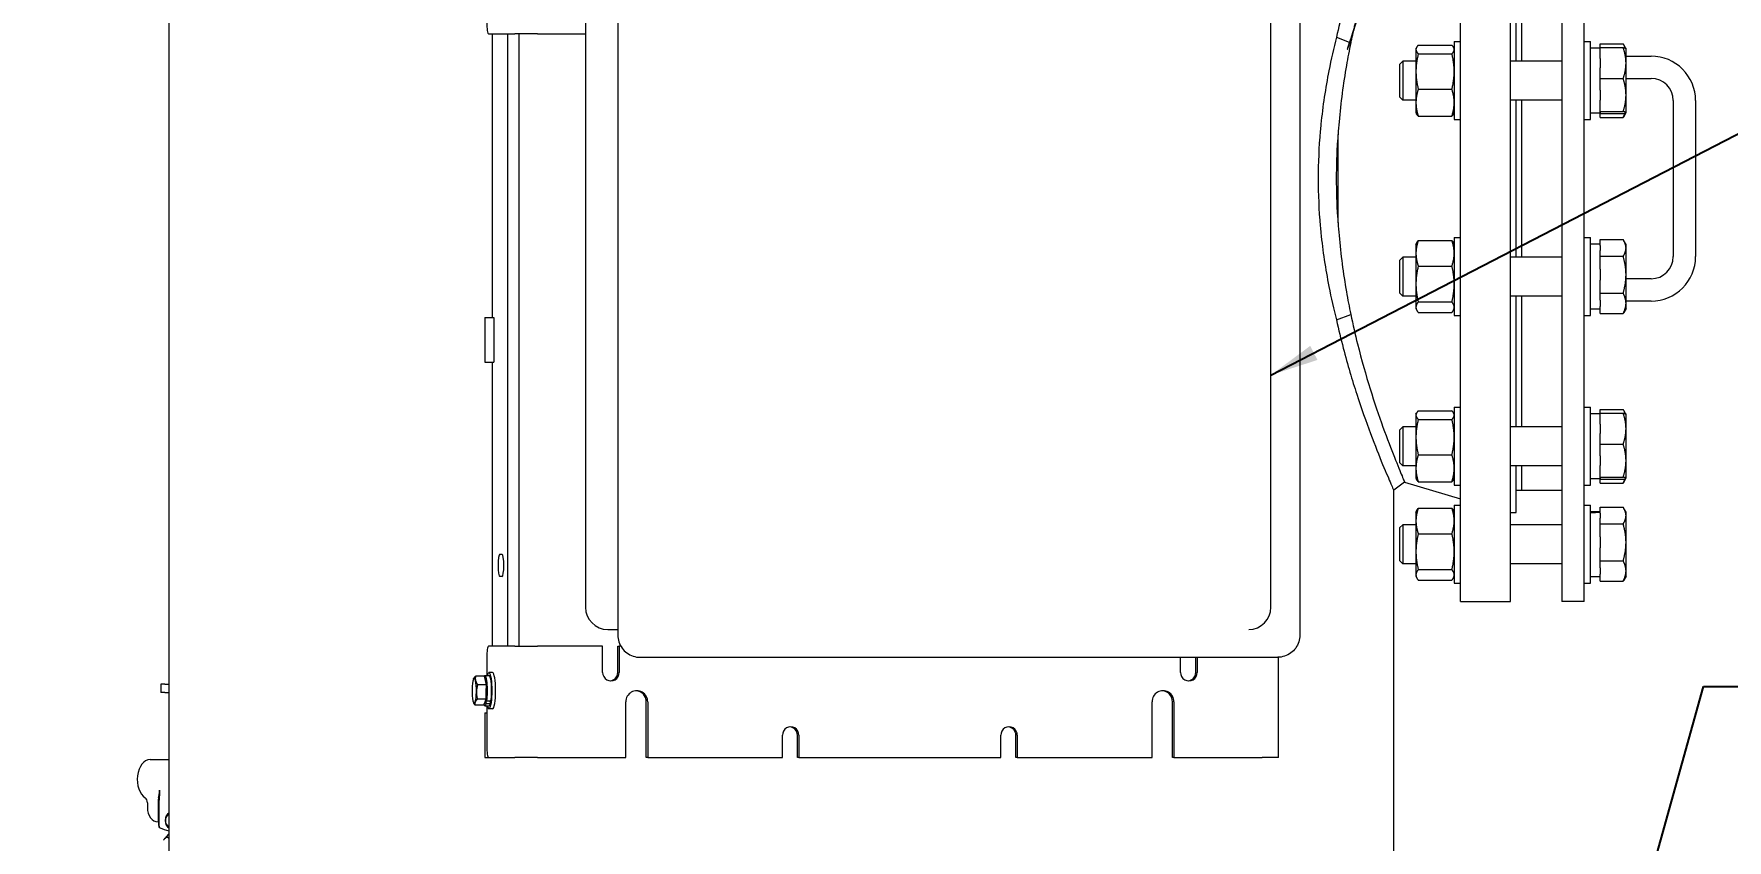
# Model space of a CAD drawing. Header units: inches. Extents: x 14 to 368, y 5 to 236.
# Drawn here: x 58.1 to 96.13, y 74.21 to 92.32 of the extents above; entities that cross this region are included whole.
import ezdxf

# ---------------------------------------------------------------- set-up
doc = ezdxf.new("R2010")
doc.units = ezdxf.units.IN
doc.header["$LTSCALE"] = 11
doc.header["$MEASUREMENT"] = 0
for name, color, linetype, lineweight in [('Dimension (ANSI)', 7, 'Continuous', 25), ('Symbol', 7, 'Continuous', 25), ('Symbol (ANSI)', 7, 'Continuous', 25), ('Visible (ANSI)', 7, 'Continuous', 50)]:
    doc.layers.add(name, color=color, linetype=linetype, lineweight=lineweight)
doc.styles.add('MEMCOR Medium', font='arial.ttf')
doc.styles.add('Standard D-E', font='arial.ttf')
doc.dimstyles.new('Default (ANSI)', dxfattribs={"dimscale": 11, "dimtxt": 0.15, "dimasz": 0.098425, "dimexe": 0.125, "dimexo": 0.0625, "dimgap": 0.031496, "dimtad": 0, "dimtih": 1, "dimtoh": 1, "dimdec": 4, "dimrnd": 1e-08, "dimzin": 3, "dimdsep": 46, "dimlunit": 5, "dimtxsty": 'MEMCOR Medium', "dimcen": 0.09, "dimdle": 0.393701, "dimclrd": 256, "dimclre": 256, "dimclrt": 256, "dimadec": 0, "dimazin": 1, "dimtfac": 0.8, "dimtofl": 0, "dimtmove": 0, "dimatfit": 3, "dimfxl": 1, "dimfrac": 1, "dimtolj": 1, "dimtzin": 4, "dimlwd": -1, "dimlwe": -1, "dimarcsym": 0})
doc.dimstyles.new('in [mm] D-E NeptuneBenson$7', dxfattribs={"dimscale": 11, "dimtxt": 0.15, "dimasz": 0.098425, "dimexe": 0.125, "dimexo": 0.063, "dimgap": 0.031496, "dimtad": 0, "dimtih": 1, "dimtoh": 1, "dimdec": 4, "dimrnd": 1e-08, "dimzin": 3, "dimdsep": 46, "dimlunit": 5, "dimtxsty": 'Standard D-E', "dimcen": 0.09, "dimdle": 0.393701, "dimclrd": 256, "dimclre": 256, "dimclrt": 256, "dimadec": 1, "dimazin": 1, "dimtfac": 1, "dimtofl": 0, "dimtmove": 0, "dimatfit": 3, "dimfxl": 1, "dimfrac": 1, "dimtolj": 1, "dimtzin": 4, "dimlwd": -1, "dimlwe": -1, "dimarcsym": 0})

# ---------------------------------------------------------------- blocks, each defined once
blk = doc.blocks.new('*D19')
at = {"layer": 'Defpoints', "color": 0, "transparency": 16777216}
for p in [(34.443, 113.569), (58.822, 113.569), (57.413, 37.444)]:
    blk.add_point(p, dxfattribs=at)
at = {"layer": 'Dimension (ANSI)', "transparency": 16777216}
for p, q in [((58.135, 113.569), (33.068, 113.569)), ((34.443, 112.486), (34.443, 97.062)), ((34.443, 38.526), (34.443, 90.86)), ((56.725, 37.444), (33.068, 37.444))]:
    blk.add_line(p, q, dxfattribs=at)
for points in [[(34.262, 112.486), (34.623, 112.486), (34.443, 113.569)], [(34.262, 38.526), (34.623, 38.526), (34.443, 37.444)]]:
    blk.add_solid(points, dxfattribs=at)
at = {"layer": 'Dimension (ANSI)', "transparency": 16777216, "char_height": 1.65, "attachment_point": 5, "style": 'MEMCOR Medium'}
for s, insert in [('\\A1; 76{\\H0.8x;\\S1#8;} in', (34.443, 95.658)), ('\\A1;[1933.6 mm]', (34.443, 92.557))]:
    blk.add_mtext(s, dxfattribs=dict(at, insert=insert))

msp = doc.modelspace()

# ---------------------------------------------------------------- linework, layer by layer
at = {"layer": 'Visible (ANSI)', "linetype": 'Continuous', "lineweight": 18}
for p, q in [((61.136902, 59.09376), (61.136902, 100.81876)), ((90.137158, 79.56876), (90.137158, 98.56876)), ((91.262158, 79.56876), (91.262158, 98.56876)), ((92.417158, 98.56876), (92.417158, 79.56876)), ((92.917158, 79.56876), (92.917158, 98.56876)), ((71.214227, 95.56876), (71.214227, 78.81876)), ((86.529756, 95.56876), (86.529756, 78.81876)), ((70.487296, 94.94376), (70.487296, 79.44376)), ((85.881772, 79.44376), (85.881772, 94.94376)), ((91.387158, 91.706222), (91.387158, 94.641668)), ((91.517158, 91.706222), (91.517158, 94.641668)), ((91.517158, 91.706222), (91.517158, 94.641668)), ((68.312415, 92.31876), (68.903141, 92.31876)), ((68.393135, 92.31876), (68.393135, 85.94876)), ((68.740431, 78.56876), (68.740431, 92.31876)), ((69.409965, 92.31876), (68.903141, 92.31876)), ((68.986633, 92.31876), (68.986633, 78.56876)), ((69.409965, 92.31876), (70.487296, 92.31876)), ((87.35218, 92.243705), (87.67283, 92.117882)), ((89.1894, 92.064565), (89.944665, 92.064565)), ((89.996533, 92.143722), (89.996533, 90.393722)), ((89.996533, 92.143722), (90.137158, 92.143722)), ((92.917158, 92.143722), (93.057783, 92.143722)), ((93.057783, 90.393722), (93.057783, 92.143722)), ((93.276783, 92.009621), (93.276783, 92.097356)), ((93.276783, 92.097356), (93.790711, 92.097356)), ((93.854253, 91.988606), (93.805036, 92.073851)), ((88.776783, 91.640072), (88.842936, 91.706222)), ((88.842936, 91.706222), (88.842936, 90.831222)), ((89.137533, 91.706222), (88.842936, 91.706222)), ((89.137533, 91.987722), (89.146991, 92.008004)), ((89.137533, 91.987722), (89.137533, 91.967996)), ((89.137533, 91.967996), (89.137533, 91.473504)), ((89.1894, 91.871426), (89.944665, 91.871426)), ((89.996533, 91.987722), (89.987075, 92.008004)), ((92.417158, 91.706222), (91.262158, 91.706222)), ((93.276783, 91.998222), (93.057783, 91.998222)), ((93.276783, 91.766841), (93.276783, 92.009621)), ((93.276783, 92.009621), (93.790711, 92.009621)), ((93.276783, 91.766841), (93.276783, 91.558066)), ((93.854908, 91.987472), (93.854253, 91.988606)), ((93.854908, 91.662453), (93.854908, 91.987472)), ((93.854908, 91.81876), (94.417158, 91.81876)), ((93.854908, 90.944835), (93.854908, 91.662453)), ((88.776783, 90.897372), (88.776783, 91.640072)), ((89.137533, 91.473504), (89.137533, 90.77423)), ((93.276783, 91.315285), (93.276783, 91.558066)), ((93.276783, 91.056223), (93.276783, 91.315285)), ((93.276783, 91.315285), (93.790711, 91.315285)), ((93.854908, 91.31876), (94.417158, 91.31876)), ((88.776783, 90.897372), (88.842936, 90.831222)), ((89.1894, 91.075582), (89.944665, 91.075582)), ((93.276783, 91.056223), (93.276783, 90.833447)), ((93.854908, 90.551104), (93.854908, 90.944835)), ((89.137533, 90.831222), (88.842936, 90.831222)), ((89.137533, 90.77423), (89.137533, 90.549722)), ((89.137533, 90.549722), (89.146991, 90.529439)), ((89.996533, 90.549722), (89.987075, 90.529439)), ((92.417158, 90.831222), (91.262158, 90.831222)), ((91.387158, 87.306298), (91.387158, 90.831222)), ((91.517158, 87.306298), (91.517158, 90.831222)), ((91.517158, 87.306298), (91.517158, 90.831222)), ((93.276783, 90.539222), (93.057783, 90.539222)), ((93.276783, 90.574385), (93.276783, 90.833447)), ((93.276783, 90.558104), (93.276783, 90.574385)), ((93.276783, 90.574385), (93.790711, 90.574385)), ((93.276783, 90.558104), (93.276783, 90.539222)), ((93.276783, 90.527822), (93.276783, 90.539222)), ((93.276783, 90.527822), (93.790711, 90.527822)), ((93.276783, 90.440088), (93.276783, 90.527822)), ((93.854253, 90.548838), (93.805036, 90.463592)), ((93.854908, 90.549972), (93.854253, 90.548838)), ((93.854908, 90.549972), (93.854908, 90.551104)), ((94.917158, 90.81876), (94.917158, 87.31876)), ((95.417158, 90.81876), (95.417158, 87.31876)), ((89.1894, 90.472878), (89.944665, 90.472878)), ((89.996533, 90.393722), (90.137158, 90.393722)), ((92.917158, 90.393722), (93.057783, 90.393722)), ((93.276783, 90.440088), (93.790711, 90.440088)), ((87.387158, 88.075232), (87.387158, 90.062288)), ((89.137533, 87.587798), (89.152019, 87.618864)), ((89.137533, 87.587798), (89.137533, 87.390755)), ((89.1894, 87.67625), (89.944665, 87.67625)), ((89.996533, 87.587798), (89.982046, 87.618864)), ((89.996533, 87.743798), (89.996533, 85.993798)), ((89.996533, 87.743798), (90.137158, 87.743798)), ((92.917158, 87.743798), (93.057783, 87.743798)), ((93.057783, 85.993798), (93.057783, 87.743798)), ((93.276783, 87.598298), (93.057783, 87.598298)), ((93.276783, 87.566662), (93.276783, 87.697432)), ((93.276783, 87.697432), (93.790711, 87.697432)), ((93.276783, 87.566662), (93.276783, 87.454209)), ((93.854908, 87.587548), (93.805036, 87.673928)), ((93.854908, 87.510436), (93.854908, 87.587548)), ((93.854908, 86.909123), (93.854908, 87.510436)), ((88.776783, 87.240148), (88.842936, 87.306298)), ((88.776783, 86.497448), (88.776783, 87.240148)), ((88.842936, 87.306298), (88.842936, 86.431298)), ((89.137533, 87.306298), (88.842936, 87.306298)), ((89.137533, 87.390755), (89.137533, 86.701534)), ((89.1894, 87.10526), (89.944665, 87.10526)), ((92.417158, 87.306298), (91.262158, 87.306298)), ((93.276783, 87.32344), (93.276783, 87.454209)), ((93.276783, 87.033701), (93.276783, 87.32344)), ((93.276783, 87.32344), (93.790711, 87.32344)), ((93.276783, 87.033701), (93.276783, 86.784545)), ((93.276783, 86.494806), (93.276783, 86.784545)), ((93.854908, 86.267485), (93.854908, 86.909123)), ((94.417158, 86.81876), (93.854908, 86.81876)), ((88.776783, 86.497448), (88.842936, 86.431298)), ((89.137533, 86.431298), (88.842936, 86.431298)), ((89.137533, 86.701534), (89.137533, 86.179577)), ((92.417158, 86.431298), (91.262158, 86.431298)), ((91.387158, 83.495852), (91.387158, 86.431298)), ((91.517158, 83.495852), (91.517158, 86.431298)), ((91.517158, 83.495852), (91.517158, 86.431298)), ((93.276783, 86.335837), (93.276783, 86.494806)), ((93.276783, 86.494806), (93.790711, 86.494806)), ((93.276783, 86.335837), (93.276783, 86.199134)), ((68.228471, 85.94876), (68.425694, 85.94876)), ((68.228471, 85.94876), (68.228471, 84.94876)), ((68.425694, 85.94876), (68.425694, 84.94876)), ((87.35218, 85.893815), (87.67283, 86.019637)), ((89.137533, 86.179577), (89.137533, 86.149798)), ((89.137533, 86.149798), (89.152019, 86.118732)), ((89.1894, 86.297808), (89.944665, 86.297808)), ((89.1894, 86.061346), (89.944665, 86.061346)), ((89.996533, 86.149798), (89.982046, 86.118732)), ((89.996533, 85.993798), (90.137158, 85.993798)), ((92.917158, 85.993798), (93.057783, 85.993798)), ((93.276783, 86.139298), (93.057783, 86.139298)), ((93.276783, 86.040164), (93.276783, 86.199134)), ((93.276783, 86.040164), (93.790711, 86.040164)), ((93.854908, 86.150048), (93.805036, 86.063668)), ((94.417158, 86.31876), (93.854908, 86.31876)), ((93.854908, 86.150048), (93.854908, 86.267485)), ((68.228471, 84.94876), (68.425694, 84.94876)), ((68.393135, 84.94876), (68.393135, 78.56876)), ((89.137533, 83.777352), (89.146991, 83.797635)), ((89.137533, 83.777352), (89.137533, 83.757626)), ((89.137533, 83.757626), (89.137533, 83.263134)), ((89.1894, 83.854196), (89.944665, 83.854196)), ((89.1894, 83.661056), (89.944665, 83.661056)), ((89.996533, 83.777352), (89.987075, 83.797635)), ((89.996533, 83.933352), (89.996533, 82.183352)), ((89.996533, 83.933352), (90.137158, 83.933352)), ((92.917158, 83.933352), (93.057783, 83.933352)), ((93.057783, 82.183352), (93.057783, 83.933352)), ((93.276783, 83.787852), (93.057783, 83.787852)), ((93.276783, 83.799252), (93.276783, 83.886986)), ((93.276783, 83.886986), (93.790711, 83.886986)), ((93.276783, 83.556471), (93.276783, 83.799252)), ((93.276783, 83.799252), (93.790711, 83.799252)), ((93.854253, 83.778236), (93.805036, 83.863482)), ((93.854908, 83.777102), (93.854253, 83.778236)), ((93.854908, 83.452084), (93.854908, 83.777102)), ((88.776783, 83.429702), (88.842936, 83.495852)), ((88.776783, 82.687002), (88.776783, 83.429702)), ((88.842936, 83.495852), (88.842936, 82.620852)), ((89.137533, 83.495852), (88.842936, 83.495852)), ((92.417158, 83.495852), (91.262158, 83.495852)), ((93.276783, 83.556471), (93.276783, 83.347696)), ((93.276783, 83.104915), (93.276783, 83.347696)), ((93.854908, 82.734466), (93.854908, 83.452084)), ((89.137533, 83.263134), (89.137533, 82.563861)), ((93.276783, 82.845854), (93.276783, 83.104915)), ((93.276783, 83.104915), (93.790711, 83.104915)), ((88.776783, 82.687002), (88.842936, 82.620852)), ((89.137533, 82.620852), (88.842936, 82.620852)), ((89.137533, 82.563861), (89.137533, 82.339352)), ((89.1894, 82.865213), (89.944665, 82.865213)), ((92.417158, 82.620852), (91.262158, 82.620852)), ((91.387158, 81.56876), (91.387158, 82.620852)), ((91.517158, 82.06876), (91.517158, 82.620852)), ((91.517158, 82.06876), (91.517158, 82.620852)), ((93.276783, 82.845854), (93.276783, 82.623078)), ((93.276783, 82.364016), (93.276783, 82.623078)), ((93.854908, 82.340734), (93.854908, 82.734466)), ((88.883712, 82.250236), (90.137158, 81.87876)), ((89.137533, 82.339352), (89.146991, 82.31907)), ((89.1894, 82.262509), (89.944665, 82.262509)), ((89.996533, 82.339352), (89.987075, 82.31907)), ((89.996533, 82.183352), (90.137158, 82.183352)), ((92.917158, 82.183352), (93.057783, 82.183352)), ((93.276783, 82.328852), (93.057783, 82.328852)), ((93.276783, 82.347735), (93.276783, 82.364016)), ((93.276783, 82.364016), (93.790711, 82.364016)), ((93.276783, 82.347735), (93.276783, 82.328852)), ((93.276783, 82.317453), (93.276783, 82.328852)), ((93.276783, 82.229718), (93.276783, 82.317453)), ((93.276783, 82.317453), (93.790711, 82.317453)), ((93.276783, 82.229718), (93.790711, 82.229718)), ((93.854253, 82.338468), (93.805036, 82.253223)), ((93.854908, 82.339602), (93.854253, 82.338468)), ((93.854908, 82.339602), (93.854908, 82.340734)), ((88.637413, 58.809456), (88.637413, 82.071747)), ((91.387158, 82.06876), (91.517158, 82.06876)), ((91.517158, 82.06876), (92.417158, 82.06876)), ((89.137533, 81.57739), (89.152019, 81.608456)), ((89.137533, 81.57739), (89.137533, 81.380347)), ((89.137533, 81.380347), (89.137533, 80.691127)), ((89.1894, 81.665842), (89.944665, 81.665842)), ((89.996533, 81.57739), (89.982046, 81.608456)), ((89.996533, 81.73339), (89.996533, 79.98339)), ((89.996533, 81.73339), (90.137158, 81.73339)), ((91.262158, 81.56876), (91.387158, 81.56876)), ((92.917158, 81.73339), (93.057783, 81.73339)), ((93.057783, 79.98339), (93.057783, 81.73339)), ((93.276783, 81.58789), (93.057783, 81.58789)), ((93.276783, 81.556255), (93.276783, 81.687024)), ((93.276783, 81.687024), (93.790711, 81.687024)), ((93.276783, 81.556255), (93.276783, 81.443802)), ((93.276783, 81.313032), (93.276783, 81.443802)), ((93.854908, 81.57714), (93.805036, 81.66352)), ((93.854908, 81.500028), (93.854908, 81.57714)), ((93.854908, 80.898715), (93.854908, 81.500028)), ((88.776783, 81.22974), (88.842936, 81.29589)), ((88.776783, 80.48704), (88.776783, 81.22974)), ((88.842936, 81.29589), (88.842936, 80.42089)), ((89.137533, 81.29589), (88.842936, 81.29589)), ((89.1894, 81.094853), (89.944665, 81.094853)), ((92.417158, 81.29589), (91.262158, 81.29589)), ((93.276783, 81.023293), (93.276783, 81.313032)), ((93.276783, 81.313032), (93.790711, 81.313032)), ((93.276783, 81.023293), (93.276783, 80.774137)), ((68.566783, 80.63126), (68.610195, 80.63126)), ((89.137533, 80.691127), (89.137533, 80.16917)), ((93.276783, 80.484398), (93.276783, 80.774137)), ((93.854908, 80.257078), (93.854908, 80.898715)), ((88.776783, 80.48704), (88.842936, 80.42089)), ((89.137533, 80.42089), (88.842936, 80.42089)), ((89.1894, 80.287401), (89.944665, 80.287401)), ((92.417158, 80.42089), (91.262158, 80.42089)), ((93.276783, 80.325429), (93.276783, 80.484398)), ((93.276783, 80.484398), (93.790711, 80.484398)), ((93.276783, 80.325429), (93.276783, 80.188726)), ((93.854908, 80.13964), (93.854908, 80.257078)), ((68.610195, 80.13126), (68.566783, 80.13126)), ((89.137533, 80.16917), (89.137533, 80.13939)), ((89.137533, 80.13939), (89.152019, 80.108324)), ((89.1894, 80.050939), (89.944665, 80.050939)), ((89.996533, 80.13939), (89.982046, 80.108324)), ((89.996533, 79.98339), (90.137158, 79.98339)), ((92.917158, 79.98339), (93.057783, 79.98339)), ((93.276783, 80.12889), (93.057783, 80.12889)), ((93.276783, 80.029757), (93.276783, 80.188726)), ((93.276783, 80.029757), (93.790711, 80.029757)), ((93.854908, 80.13964), (93.805036, 80.053261)), ((90.137158, 79.56876), (91.262158, 79.56876)), ((92.917158, 79.56876), (92.417158, 79.56876)), ((70.987296, 78.94376), (71.214227, 78.94376)), ((68.903141, 78.56876), (68.312415, 78.56876)), ((68.903141, 78.56876), (69.409965, 78.56876)), ((70.870785, 78.56876), (69.409965, 78.56876)), ((70.870785, 77.97876), (70.870785, 78.56876)), ((71.212453, 78.56876), (71.245012, 78.56876)), ((71.212453, 77.97876), (71.212453, 78.56876)), ((71.245012, 78.56876), (71.245012, 77.97876)), ((71.280703, 78.56876), (71.245012, 78.56876)), ((68.269003, 78.31876), (68.269003, 77.90876)), ((68.399239, 77.97476), (68.320454, 77.97476)), ((71.710429, 78.31876), (71.753841, 78.31876)), ((71.753841, 78.31876), (86.033554, 78.31876)), ((83.850551, 77.97876), (83.850551, 78.31876)), ((84.192219, 77.97876), (84.192219, 78.31876)), ((84.224778, 78.31876), (84.224778, 77.97876)), ((86.047127, 76.06876), (86.047127, 78.318947)), ((61.041702, 77.71866), (60.952399, 77.71866)), ((60.952399, 77.71866), (60.952399, 77.53116)), ((61.041702, 77.71866), (61.136902, 77.71866)), ((67.973668, 77.836334), (67.974642, 77.838134)), ((68.208748, 77.891687), (68.018776, 77.891687)), ((68.254566, 77.702847), (68.064594, 77.702847)), ((68.208748, 77.891687), (68.231657, 77.797267)), ((68.21892, 77.84976), (68.227882, 77.84976)), ((68.227882, 77.90876), (68.320454, 77.90876)), ((68.231657, 77.797267), (68.254566, 77.702847)), ((68.254566, 77.702847), (68.251821, 77.541384)), ((61.041702, 77.53116), (60.952399, 77.53116)), ((61.041702, 77.53116), (61.136902, 77.53116)), ((67.973668, 77.301186), (67.980958, 77.28772)), ((68.197769, 77.245833), (68.007798, 77.245833)), ((68.249077, 77.37992), (68.059105, 77.37992)), ((68.223423, 77.312876), (68.197769, 77.245833)), ((68.213812, 77.28776), (68.227882, 77.28776)), ((68.249077, 77.37992), (68.223423, 77.312876)), ((68.227882, 77.22876), (68.320454, 77.22876)), ((68.251821, 77.541384), (68.249077, 77.37992)), ((68.251986, 77.324438), (68.258542, 77.278199)), ((68.258542, 77.278199), (68.351114, 77.278199)), ((68.271186, 77.337649), (68.26463, 77.383889)), ((68.269003, 77.22876), (68.269003, 76.31876)), ((68.271186, 77.337649), (68.363758, 77.337649)), ((68.351114, 77.278199), (68.342685, 77.337649)), ((71.392733, 76.06876), (71.392733, 77.31876)), ((71.852578, 76.06876), (71.852578, 77.31876)), ((71.885137, 77.31876), (71.885137, 76.06876)), ((83.210426, 76.06876), (83.210426, 77.31876)), ((83.670271, 76.06876), (83.670271, 77.31876)), ((83.70283, 77.31876), (83.70283, 76.06876)), ((68.228471, 77.06876), (68.269003, 77.06876)), ((68.228471, 77.06876), (68.228471, 76.06876)), ((68.399239, 77.16276), (68.320454, 77.16276)), ((74.910959, 76.06876), (74.910959, 76.56876)), ((75.247703, 76.06876), (75.247703, 76.56876)), ((75.280262, 76.56876), (75.280262, 76.06876)), ((79.815301, 76.06876), (79.815301, 76.56876)), ((80.152045, 76.06876), (80.152045, 76.56876)), ((80.184604, 76.56876), (80.184604, 76.06876)), ((68.228471, 76.06876), (68.312415, 76.06876)), ((68.312415, 76.06876), (68.903141, 76.06876)), ((69.409965, 76.06876), (68.903141, 76.06876)), ((69.409965, 76.06876), (71.392733, 76.06876)), ((71.885137, 76.06876), (71.852578, 76.06876)), ((71.885137, 76.06876), (74.910959, 76.06876)), ((75.280262, 76.06876), (75.247703, 76.06876)), ((75.280262, 76.06876), (79.815301, 76.06876)), ((80.184604, 76.06876), (80.152045, 76.06876)), ((80.184604, 76.06876), (83.210426, 76.06876)), ((83.70283, 76.06876), (83.670271, 76.06876)), ((83.70283, 76.06876), (85.685598, 76.06876)), ((86.047127, 76.06876), (85.685598, 76.06876)), ((60.707155, 76.020462), (61.136902, 76.020462)), ((60.647847, 75.052313), (60.647847, 74.93841)), ((60.888806, 75.052313), (60.888806, 74.62386)), ((60.915558, 74.498524), (60.915558, 75.108768)), ((60.888806, 74.62386), (60.904185, 74.62386)), ((60.904185, 74.543419), (60.904185, 74.62386)), ((61.115483, 74.342862), (61.039507, 74.252317)), ((61.136902, 74.342862), (61.115483, 74.342862))]:
    msp.add_line(p, q, dxfattribs=at)
for centre, radius, start, end in [((94.417158, 90.81876), 1, 0, 90), ((94.417158, 90.81876), 0.5, 0, 90), ((94.417158, 87.31876), 1, 270, 0), ((94.417158, 87.31876), 0.5, 270, 0), ((70.987296, 79.44376), 0.5, 180, 270), ((85.381772, 79.44376), 0.5, 270, 0)]:
    msp.add_arc(centre, radius, start, end, dxfattribs=at)
for centre, major_axis, ratio, start_param, end_param in [((68.312415, 92.56876), (0, -0.25), 0.173648178, 4.71238898, 6.283185307), ((92.902531, 80.85839), (-4.137091, -0.175324), 0.171163357, 4.614551563, 4.66760093), ((93.213034, 80.85839), (-4.137091, -0.175324), 0.171163357, 4.689726187, 4.74266996), ((68.566783, 80.38126), (0, -0.25), 0.173648178, 3.141592654, 6.283185307), ((68.610195, 80.38126), (0, 0.25), 0.173648178, 3.141592654, 6.283185307), ((68.312415, 78.31876), (0, 0.25), 0.173648178, 0, 1.570796327), ((68.320454, 77.56876), (0, 0.406), 0.173648178, 2.563375612, 6.861402349), ((68.399239, 77.56876), (0, 0.406), 0.173648178, 3.141592654, 6.283185307), ((71.057898, 77.97876), (0, -0.19), 0.984807753, 4.71238898, 7.853981634), ((71.025339, 77.97876), (0, -0.19), 0.984807753, 0.087113584, 1.570796327), ((84.037665, 77.97876), (0, -0.19), 0.984807753, 4.71238898, 7.853981634), ((84.005105, 77.97876), (0, -0.19), 0.984807753, 0.087113584, 1.570796327), ((67.98857, 77.56876), (0, -0.281), 0.173648178, 4.614809907, 5.662007458), ((67.98857, 77.56876), (0, -0.281), 0.173648178, 3.567612355, 4.614809907), ((67.98857, 77.56876), (0, 0.281), 0.173648178, 5.662007458, 6.709205009), ((67.98857, 77.56876), (0, 0.281), 0.173648178, 4.614809907, 5.662007458), ((68.227882, 77.56876), (0, 0.34), 0.173648178, 3.964984994, 6.609479355), ((68.227882, 77.56876), (0, 0.281), 0.173648178, 3.141592654, 6.283185307), ((68.320454, 77.56876), (0, 0.34), 0.173648178, 3.964984994, 6.283185307), ((67.98857, 77.56876), (0, -0.281), 0.173648178, 5.662007458, 6.709205009), ((67.98857, 77.56876), (0, 0.281), 0.173648178, 3.567612355, 4.614809907), ((68.227882, 77.56876), (0, -0.34), 0.173648178, 5.851421875, 6.829218888), ((68.320454, 77.56876), (0, -0.34), 0.173648178, 0, 0.54603358), ((71.638935, 77.31876), (0, 0.25), 0.984807753, 4.71238898, 7.853981634), ((71.606376, 77.31876), (0, 0.25), 0.984807753, 4.71238898, 6.217014411), ((83.456628, 77.31876), (0, 0.25), 0.984807753, 4.71238898, 7.853981634), ((83.424069, 77.31876), (0, 0.25), 0.984807753, 4.71238898, 6.217014411), ((75.09561, 76.56876), (0, 0.1875), 0.984807753, 4.71238898, 7.853981634), ((75.063051, 76.56876), (0, 0.1875), 0.984807753, 4.71238898, 6.194907203), ((79.999953, 76.56876), (0, 0.1875), 0.984807753, 4.71238898, 7.853981634), ((79.967394, 76.56876), (0, 0.1875), 0.984807753, 4.71238898, 6.194907203), ((68.312415, 76.31876), (0, -0.25), 0.173648178, 4.71238898, 6.283185307), ((60.707155, 75.57485), (0, 0.445612), 0.64278761, 0, 2.759956426), ((60.877433, 75.57485), (0, -0.445612), 0.123256833, 0.381636227, 1.001766736), ((60.967251, 75.108768), (0, -0.4194), 0.123256833, 4.143359389, 4.71238898), ((60.572363, 75.052313), (0, 0.117432), 0.64278761, 4.71238898, 5.90154908), ((60.888806, 74.93841), (0, -0.31455), 0.766044443, 4.71238898, 6.283185307), ((60.90328, 75.052313), (0, 0.117432), 0.123256833, 0.381636227, 1.570796327), ((60.966347, 75.46266), (0, 1.0485), 0.123256833, 2.639797645, 2.737700778), ((61.187407, 74.655799), (0, -0.183488), 0.766044443, 3.509118237, 5.915659723), ((61.160448, 74.655799), (0, 0.141548), 0.766044443, 0.218890457, 2.922702197), ((61.231214, 75.46266), (0, -1.0485), 0.766044443, 5.879293474, 6.165493533)]:
    msp.add_ellipse(centre, major_axis=major_axis, ratio=ratio, start_param=start_param, end_param=end_param, dxfattribs=at)
for points, knots in [([(88.883712, 95.887284), (88.883712, 95.887284), (88.878865, 95.875924), (88.859122, 95.829354), (88.844225, 95.794146), (88.785001, 95.652672), (88.725846, 95.510087), (88.578697, 95.139256), (88.490679, 94.910673), (88.302885, 94.389567), (88.20328, 94.09701), (88.013362, 93.486558), (87.916051, 93.147664), (87.771428, 92.568563), (87.720342, 92.346701), (87.67283, 92.117882)], [-25.631031083, -25.631031083, -25.631031082, -25.631031082, -24.01570825, -24.01570825, -22.400385418, -22.400385418, -19.169739754, -19.169739754, -15.939094089, -15.939094089, -12.708448424, -12.708448424, -9.531336318, -9.531336318, -7.68887445, -7.68887445, -7.68887445, -7.68887445]), ([(88.637413, 96.065773), (88.637413, 96.065773), (88.632215, 96.054042), (88.611055, 96.005996), (88.595095, 95.969684), (88.53167, 95.823856), (88.468348, 95.676969), (88.310895, 95.295336), (88.216734, 95.060242), (88.015824, 94.524701), (87.909255, 94.224218), (87.706092, 93.597866), (87.601986, 93.250407), (87.451099, 92.671943), (87.40001, 92.461025), (87.35218, 92.243705)], [-26.301145667, -26.301145667, -26.301145667, -26.301145667, -24.642964268, -24.642964268, -22.984782869, -22.984782869, -19.668420071, -19.668420071, -16.352057272, -16.352057272, -13.035694474, -13.035694474, -9.776770856, -9.776770856, -8.018350953, -8.018350953, -8.018350953, -8.018350953]), ([(87.35218, 92.243705), (87.290577, 92.001846), (87.232954, 91.749584), (87.105376, 91.101825), (87.043704, 90.696695), (86.997387, 90.236579), (86.99251, 90.184771), (86.987943, 90.132948)], [4.056801112, 4.056801112, 4.056801112, 4.056801112, 6.089877153, 6.089877153, 9.134815729, 9.134815729, 9.520727188, 9.520727188, 9.520727188, 9.520727188]), ([(87.67283, 92.117882), (87.638469, 91.952058), (87.605968, 91.782604), (87.504565, 91.20031), (87.447405, 90.773771), (87.401102, 90.250888), (87.393666, 90.156555), (87.387158, 90.062288)], [-7.68887445, -7.68887445, -7.68887445, -7.68887445, -6.354224212, -6.354224212, -3.177112106, -3.177112106, -2.478644365, -2.478644365, -2.478644365, -2.478644365]), ([(86.987943, 90.132948), (86.956639, 89.775831), (86.941058, 89.417714), (86.941058, 88.719806), (86.956639, 88.361689), (86.987943, 88.004572)], [9.520727188, 9.520727188, 9.520727188, 9.520727188, 12.179754306, 12.179754306, 14.838781424, 14.838781424, 14.838781424, 14.838781424]), ([(87.387158, 90.062288), (87.383607, 90.017617), (87.380296, 89.97296), (87.357163, 89.636841), (87.347611, 89.347198), (87.347611, 88.790322), (87.357163, 88.500679), (87.380296, 88.16456), (87.383607, 88.119902), (87.387158, 88.075232)], [-10.933203957, -10.933203957, -10.933203957, -10.933203957, -10.608493937, -10.608493937, -8.486795149, -8.486795149, -6.365096362, -6.365096362, -6.040386342, -6.040386342, -6.040386342, -6.040386342]), ([(86.987943, 88.004572), (86.99251, 87.952749), (86.997387, 87.900941), (87.043704, 87.440825), (87.105376, 87.035695), (87.232954, 86.387936), (87.290577, 86.135673), (87.35218, 85.893815)], [14.838781424, 14.838781424, 14.838781424, 14.838781424, 15.224692882, 15.224692882, 18.269631458, 18.269631458, 20.302707499, 20.302707499, 20.302707499, 20.302707499]), ([(87.387158, 88.075232), (87.393666, 87.980965), (87.401102, 87.886632), (87.447405, 87.363748), (87.504565, 86.93721), (87.605968, 86.354916), (87.638469, 86.185461), (87.67283, 86.019637)], [-100.045479966, -100.045479966, -100.045479966, -100.045479966, -99.347012224, -99.347012224, -96.169900118, -96.169900118, -94.835249879, -94.835249879, -94.835249879, -94.835249879]), ([(87.67283, 86.019637), (87.720342, 85.790819), (87.771428, 85.568957), (87.916051, 84.989856), (88.013362, 84.650962), (88.20328, 84.04051), (88.302885, 83.747953), (88.490679, 83.226847), (88.578697, 82.998264), (88.725846, 82.627433), (88.785001, 82.484848), (88.844225, 82.343374), (88.859122, 82.308166), (88.878865, 82.261596), (88.883712, 82.250236), (88.883712, 82.250236)], [-94.835249879, -94.835249879, -94.835249879, -94.835249879, -92.992788012, -92.992788012, -89.815675906, -89.815675906, -86.585030242, -86.585030242, -83.354384577, -83.354384577, -80.123738912, -80.123738912, -78.50841608, -78.50841608, -76.893093248, -76.893093248, -76.893093248, -76.893093248]), ([(87.35218, 85.893815), (87.40001, 85.676495), (87.451099, 85.465577), (87.601986, 84.887112), (87.706092, 84.539654), (87.909255, 83.913302), (88.015824, 83.612819), (88.216734, 83.077278), (88.310895, 82.842184), (88.468348, 82.460551), (88.53167, 82.313664), (88.595095, 82.167836), (88.611055, 82.131524), (88.632215, 82.083478), (88.637413, 82.071747), (88.637413, 82.071747)], [-97.186231715, -97.186231715, -97.186231715, -97.186231715, -95.427811812, -95.427811812, -92.168888194, -92.168888194, -88.852525396, -88.852525396, -85.536162597, -85.536162597, -82.219799799, -82.219799799, -80.5616184, -80.5616184, -78.903437001, -78.903437001, -78.903437001, -78.903437001]), ([(71.214227, 78.81876), (71.214227, 78.766798), (71.222323, 78.714841), (71.254017, 78.61579), (71.277617, 78.568708), (71.338246, 78.483971), (71.375274, 78.446332), (71.45932, 78.384326), (71.506328, 78.359978), (71.60571, 78.327189), (71.658063, 78.31876), (71.710429, 78.31876)], [3.141592654, 3.141592654, 3.141592654, 3.141592654, 3.455751919, 3.455751919, 3.769911184, 3.769911184, 4.08407045, 4.08407045, 4.398229715, 4.398229715, 4.71238898, 4.71238898, 4.71238898, 4.71238898]), ([(86.529756, 78.81876), (86.529756, 78.766798), (86.52166, 78.714841), (86.489966, 78.61579), (86.466366, 78.568708), (86.405736, 78.483971), (86.368709, 78.446332), (86.284663, 78.384326), (86.237655, 78.359978), (86.138273, 78.327189), (86.08592, 78.31876), (86.033554, 78.31876)], [6.283185307, 6.283185307, 6.283185307, 6.283185307, 6.597344573, 6.597344573, 6.911503838, 6.911503838, 7.225663103, 7.225663103, 7.539822369, 7.539822369, 7.853981634, 7.853981634, 7.853981634, 7.853981634])]:
    msp.add_open_spline(points, degree=3, knots=knots, dxfattribs=at)
for points, weights in [([(89.1894, 92.064565), (89.137533, 92.012814), (89.137533, 91.967996)], [1, 1.0379548493, 1]), ([(89.996533, 91.967996), (89.996533, 92.012814), (89.944665, 92.064565)], [1, 1.0379548493, 1]), ([(93.840269, 91.997145), (93.82456, 92.044518), (93.790711, 92.097356)], [1.02385469408, 1.02721658286, 1.01001874936]), ([(89.137533, 91.967996), (89.137533, 91.923177), (89.1894, 91.871426)], [1, 1.0379548493, 1]), ([(89.1894, 91.871426), (89.137533, 91.65818), (89.137533, 91.473504)], [1, 1.0379548493, 1]), ([(89.944665, 91.871426), (89.996533, 91.923177), (89.996533, 91.967996)], [1, 1.0379548493, 1]), ([(89.996533, 91.473504), (89.996533, 91.65818), (89.944665, 91.871426)], [1, 1.0379548493, 1]), ([(93.854908, 91.662453), (93.854908, 91.823574), (93.790711, 92.009621)], [1, 1.04314139574, 1.01001874936]), ([(93.790711, 92.009621), (93.848617, 91.998367), (93.854253, 91.988606)], [1.01001874936, 1.03980003361, 1.00792797811]), ([(93.790711, 91.315285), (93.854908, 91.501332), (93.854908, 91.662453)], [1.01001874936, 1.04314139574, 1]), ([(89.137533, 91.473504), (89.137533, 91.288828), (89.1894, 91.075582)], [1, 1.0379548493, 1]), ([(89.944665, 91.075582), (89.996533, 91.288828), (89.996533, 91.473504)], [1, 1.0379548493, 1]), ([(93.854908, 90.944835), (93.854908, 91.116762), (93.790711, 91.315285)], [1, 1.04314139574, 1.01001874936]), ([(89.1894, 91.075582), (89.137533, 90.914088), (89.137533, 90.77423)], [1, 1.0379548493, 1]), ([(89.996533, 90.77423), (89.996533, 90.914088), (89.944665, 91.075582)], [1, 1.0379548493, 1]), ([(93.790711, 90.574385), (93.854908, 90.772909), (93.854908, 90.944835)], [1.01001874936, 1.04314139574, 1]), ([(89.137533, 90.77423), (89.137533, 90.634372), (89.1894, 90.472878)], [1, 1.0379548493, 1]), ([(89.1894, 90.472878), (89.159414, 90.502797), (89.146991, 90.529439)], [1, 1.02159705576, 1.01861581251]), ([(89.944665, 90.472878), (89.996533, 90.634372), (89.996533, 90.77423)], [1, 1.0379548493, 1]), ([(89.987075, 90.529439), (89.974651, 90.502797), (89.944665, 90.472878)], [1.01861581251, 1.02159705576, 1]), ([(93.854908, 90.551104), (93.854908, 90.561909), (93.790711, 90.574385)], [1, 1.04314139574, 1.01001874936]), ([(93.790711, 90.527822), (93.854908, 90.540299), (93.854908, 90.551104)], [1.01001874936, 1.04314139574, 1]), ([(93.790711, 90.440088), (93.817655, 90.491217), (93.833013, 90.537833)], [1.01001874936, 1.02366103793, 1.02436600927]), ([(93.805036, 90.463592), (93.798354, 90.452018), (93.790711, 90.440088)], [1.01666293934, 1.01385139222, 1.01001874936]), ([(89.1894, 87.67625), (89.137533, 87.523254), (89.137533, 87.390755)], [1, 1.0379548493, 1]), ([(89.152019, 87.618864), (89.16472, 87.646101), (89.1894, 87.67625)], [1.01889247474, 1.01770772765, 1]), ([(89.996533, 87.390755), (89.996533, 87.523254), (89.944665, 87.67625)], [1, 1.0379548493, 1]), ([(89.944665, 87.67625), (89.969345, 87.646101), (89.982046, 87.618864)], [1, 1.01770772765, 1.01889247474]), ([(93.854908, 87.510436), (93.854908, 87.597221), (93.790711, 87.697432)], [1, 1.04314139574, 1.01001874936]), ([(93.790711, 87.32344), (93.854908, 87.423651), (93.854908, 87.510436)], [1.01001874936, 1.04314139574, 1]), ([(89.137533, 87.390755), (89.137533, 87.258256), (89.1894, 87.10526)], [1, 1.0379548493, 1]), ([(89.1894, 87.10526), (89.137533, 86.888904), (89.137533, 86.701534)], [1, 1.0379548493, 1]), ([(89.944665, 87.10526), (89.996533, 87.258256), (89.996533, 87.390755)], [1, 1.0379548493, 1]), ([(89.996533, 86.701534), (89.996533, 86.888904), (89.944665, 87.10526)], [1, 1.0379548493, 1]), ([(93.854908, 86.909123), (93.854908, 87.101408), (93.790711, 87.32344)], [1, 1.04314139574, 1.01001874936]), ([(93.790711, 86.494806), (93.854908, 86.716838), (93.854908, 86.909123)], [1.01001874936, 1.04314139574, 1]), ([(89.137533, 86.701534), (89.137533, 86.514164), (89.1894, 86.297808)], [1, 1.0379548493, 1]), ([(89.944665, 86.297808), (89.996533, 86.514164), (89.996533, 86.701534)], [1, 1.0379548493, 1]), ([(93.854908, 86.267485), (93.854908, 86.372985), (93.790711, 86.494806)], [1, 1.04314139574, 1.01001874936]), ([(89.1894, 86.297808), (89.137533, 86.234449), (89.137533, 86.179577)], [1, 1.0379548493, 1]), ([(89.137533, 86.179577), (89.137533, 86.124706), (89.1894, 86.061346)], [1, 1.0379548493, 1]), ([(89.996533, 86.179577), (89.996533, 86.234449), (89.944665, 86.297808)], [1, 1.0379548493, 1]), ([(89.944665, 86.061346), (89.996533, 86.124706), (89.996533, 86.179577)], [1, 1.0379548493, 1]), ([(93.790711, 86.040164), (93.854908, 86.161985), (93.854908, 86.267485)], [1.01001874936, 1.04314139574, 1]), ([(93.805036, 86.063668), (93.798354, 86.052095), (93.790711, 86.040164)], [1.01666293934, 1.01385139222, 1.01001874936]), ([(89.1894, 83.854196), (89.137533, 83.802444), (89.137533, 83.757626)], [1, 1.0379548493, 1]), ([(89.137533, 83.757626), (89.137533, 83.712808), (89.1894, 83.661056)], [1, 1.0379548493, 1]), ([(89.1894, 83.661056), (89.137533, 83.447811), (89.137533, 83.263134)], [1, 1.0379548493, 1]), ([(89.996533, 83.757626), (89.996533, 83.802444), (89.944665, 83.854196)], [1, 1.0379548493, 1]), ([(89.944665, 83.661056), (89.996533, 83.712808), (89.996533, 83.757626)], [1, 1.0379548493, 1]), ([(89.996533, 83.263134), (89.996533, 83.447811), (89.944665, 83.661056)], [1, 1.0379548493, 1]), ([(93.840269, 83.786775), (93.82456, 83.834148), (93.790711, 83.886986)], [1.02385469408, 1.02721658286, 1.01001874936]), ([(93.854908, 83.452084), (93.854908, 83.613205), (93.790711, 83.799252)], [1, 1.04314139574, 1.01001874936]), ([(93.790711, 83.799252), (93.848617, 83.787998), (93.854253, 83.778236)], [1.01001874936, 1.03980003361, 1.00792797811]), ([(93.790711, 83.104915), (93.854908, 83.290962), (93.854908, 83.452084)], [1.01001874936, 1.04314139574, 1]), ([(89.137533, 83.263134), (89.137533, 83.078458), (89.1894, 82.865213)], [1, 1.0379548493, 1]), ([(89.944665, 82.865213), (89.996533, 83.078458), (89.996533, 83.263134)], [1, 1.0379548493, 1]), ([(93.854908, 82.734466), (93.854908, 82.906392), (93.790711, 83.104915)], [1, 1.04314139574, 1.01001874936]), ([(89.1894, 82.865213), (89.137533, 82.703719), (89.137533, 82.563861)], [1, 1.0379548493, 1]), ([(89.137533, 82.563861), (89.137533, 82.424003), (89.1894, 82.262509)], [1, 1.0379548493, 1]), ([(89.996533, 82.563861), (89.996533, 82.703719), (89.944665, 82.865213)], [1, 1.0379548493, 1]), ([(89.944665, 82.262509), (89.996533, 82.424003), (89.996533, 82.563861)], [1, 1.0379548493, 1]), ([(93.790711, 82.364016), (93.854908, 82.562539), (93.854908, 82.734466)], [1.01001874936, 1.04314139574, 1]), ([(89.1894, 82.262509), (89.159414, 82.292428), (89.146991, 82.31907)], [1, 1.02159705576, 1.01861581251]), ([(89.987075, 82.31907), (89.974651, 82.292428), (89.944665, 82.262509)], [1.01861581251, 1.02159705576, 1]), ([(93.854908, 82.340734), (93.854908, 82.351539), (93.790711, 82.364016)], [1, 1.04314139574, 1.01001874936]), ([(93.790711, 82.317453), (93.854908, 82.329929), (93.854908, 82.340734)], [1.01001874936, 1.04314139574, 1]), ([(93.790711, 82.229718), (93.817655, 82.280848), (93.833013, 82.327464)], [1.01001874936, 1.02366103793, 1.02436600927]), ([(93.805036, 82.253223), (93.798354, 82.241649), (93.790711, 82.229718)], [1.01666293934, 1.01385139222, 1.01001874936]), ([(89.1894, 81.665842), (89.137533, 81.512846), (89.137533, 81.380347)], [1, 1.0379548493, 1]), ([(89.137533, 81.380347), (89.137533, 81.247849), (89.1894, 81.094853)], [1, 1.0379548493, 1]), ([(89.152019, 81.608456), (89.16472, 81.635694), (89.1894, 81.665842)], [1.01889247474, 1.01770772765, 1]), ([(89.944665, 81.665842), (89.969345, 81.635694), (89.982046, 81.608456)], [1, 1.01770772765, 1.01889247474]), ([(89.996533, 81.380347), (89.996533, 81.512846), (89.944665, 81.665842)], [1, 1.0379548493, 1]), ([(89.944665, 81.094853), (89.996533, 81.247849), (89.996533, 81.380347)], [1, 1.0379548493, 1]), ([(93.854908, 81.500028), (93.854908, 81.586813), (93.790711, 81.687024)], [1, 1.04314139574, 1.01001874936]), ([(93.790711, 81.313032), (93.854908, 81.413243), (93.854908, 81.500028)], [1.01001874936, 1.04314139574, 1]), ([(89.1894, 81.094853), (89.137533, 80.878496), (89.137533, 80.691127)], [1, 1.0379548493, 1]), ([(89.996533, 80.691127), (89.996533, 80.878496), (89.944665, 81.094853)], [1, 1.0379548493, 1]), ([(93.854908, 80.898715), (93.854908, 81.091), (93.790711, 81.313032)], [1, 1.04314139574, 1.01001874936]), ([(89.137533, 80.691127), (89.137533, 80.503757), (89.1894, 80.287401)], [1, 1.0379548493, 1]), ([(89.944665, 80.287401), (89.996533, 80.503757), (89.996533, 80.691127)], [1, 1.0379548493, 1]), ([(93.790711, 80.484398), (93.854908, 80.70643), (93.854908, 80.898715)], [1.01001874936, 1.04314139574, 1]), ([(89.1894, 80.287401), (89.137533, 80.224041), (89.137533, 80.16917)], [1, 1.0379548493, 1]), ([(89.996533, 80.16917), (89.996533, 80.224041), (89.944665, 80.287401)], [1, 1.0379548493, 1]), ([(93.854908, 80.257078), (93.854908, 80.362578), (93.790711, 80.484398)], [1, 1.04314139574, 1.01001874936]), ([(93.790711, 80.029757), (93.854908, 80.151577), (93.854908, 80.257078)], [1.01001874936, 1.04314139574, 1]), ([(89.137533, 80.16917), (89.137533, 80.114298), (89.1894, 80.050939)], [1, 1.0379548493, 1]), ([(89.944665, 80.050939), (89.996533, 80.114298), (89.996533, 80.16917)], [1, 1.0379548493, 1]), ([(93.805036, 80.053261), (93.798354, 80.041687), (93.790711, 80.029757)], [1.01666293934, 1.01385139222, 1.01001874936]), ([(67.974642, 77.838134), (67.988147, 77.863077), (68.018776, 77.891687)], [1.01258507587, 1.02999152095, 1]), ([(68.018776, 77.891687), (68.006336, 77.841088), (68.016969, 77.797267)], [1, 1.0379548493, 1]), ([(68.016969, 77.797267), (68.027601, 77.753447), (68.064594, 77.702847)], [1, 1.0379548493, 1]), ([(68.064594, 77.702847), (68.038407, 77.616319), (68.037133, 77.541384)], [1, 1.0379548493, 1]), ([(68.007798, 77.245833), (67.991761, 77.267767), (67.980958, 77.28772)], [1, 1.01610713639, 1.01854330069]), ([(68.008735, 77.312876), (67.996829, 77.281761), (68.007798, 77.245833)], [1, 1.0379548493, 1]), ([(68.059105, 77.37992), (68.020641, 77.343991), (68.008735, 77.312876)], [1, 1.0379548493, 1]), ([(68.037133, 77.541384), (68.035859, 77.466448), (68.059105, 77.37992)], [1, 1.0379548493, 1]), ([(61.012725, 74.212727), (61.076845, 74.324439), (61.136902, 74.244718)], [1.3976395859, 1.58560729126, 1.44675437085])]:
    msp.add_rational_spline(points, weights, degree=2, dxfattribs=at)
msp.add_open_spline([(88.883712, 82.250236), (88.801613, 82.190738), (88.719512, 82.131244), (88.637413, 82.071747)], degree=3, dxfattribs=at)

# ---------------------------------------------------------------- dimensions: what is measured, and where the dimension line sits
at = {"layer": 'Dimension (ANSI)'}
dim = msp.add_linear_dim(base=(34.442716, 113.56876), p1=(57.412519, 37.44376), p2=(58.82249, 113.56876), angle=90, text=' <> in\\X[1933.6 mm]', dimstyle='Default (ANSI)', override={"dimgap": 0.031496, "dimdec": 4, "dimpost": '', "dimtol": 0, "dimlim": 0, "dimtp": 0, "dimtm": 0, "dimtdec": 2, "dimatfit": 1}, dxfattribs=at)
dim.commit()
dim.dimension.update_dxf_attribs({"geometry": '*D19', "text_midpoint": (34.442716, 93.960885), "dimtype": 160})

# ---------------------------------------------------------------- leaders
at = {"layer": 'Symbol', "annotation_type": 0, "has_hookline": 1, "hookline_direction": 0, "text_width": 16.825273}
msp.add_leader([(85.881772, 84.657232), (99.890844, 91.890969), (100.973521, 91.890969)], dimstyle='in [mm] D-E NeptuneBenson$7', override={"dimtad": 0}, dxfattribs=at)
at = {"layer": 'Symbol (ANSI)', "annotation_type": 0, "has_hookline": 1, "hookline_direction": 0, "text_width": 31.863234}
msp.add_leader([(89.137158, 54.537932), (95.597029, 77.664066), (96.679706, 77.664066)], dimstyle='in [mm] D-E NeptuneBenson$7', override={"dimtad": 0}, dxfattribs=at)

doc.saveas('drawing.dxf')
